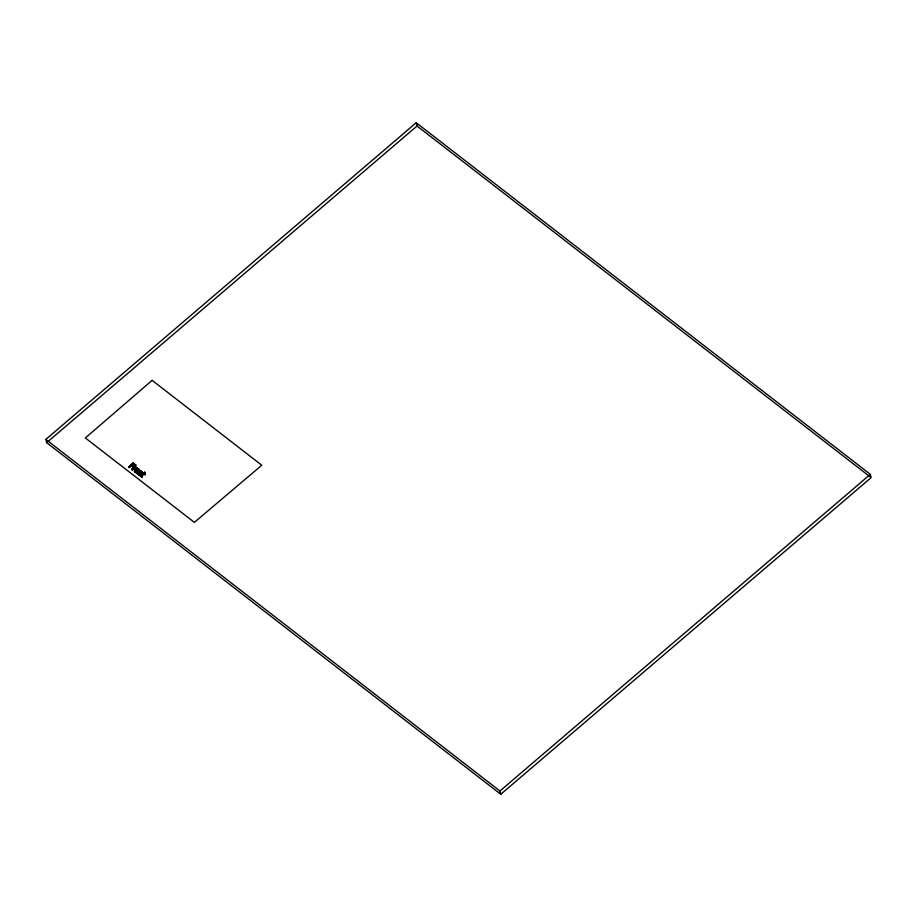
<?xml version="1.0" encoding="UTF-8"?>
<svg xmlns="http://www.w3.org/2000/svg" width="917" height="917" viewBox="0 0 917 917"><rect width="100%" height="100%" fill="white"/><g stroke="black" fill="none" stroke-linecap="round" stroke-linejoin="round"><path stroke-width="1.38" d="M134.421 471.338L134.891 469.538L136.977 468.358A1.88 1.502 -14.1 0 1 138.158 468.541L138.765 469.023A1.868 1.479 -14.1 0 1 139.063 469.962L136.404 472.232A1.868 1.49 -14.1 0 1 135.235 472.049L134.616 471.556M138.341 469.745C133.733 476.106 135.017 465.343 138.433 470.134C135.372 475.201 134.226 468.22 138.284 469.538M45.85 439.392L416.215 122.729L870.325 474.33L871.15 477.608L500.785 794.271L46.675 442.67L45.85 439.392L499.96 790.993L500.785 794.271M46.675 442.67L417.04 126.007L416.215 122.729M129.308 467.659L128.644 466.833L133.183 462.947L135.739 464.93L135.292 465.779C133.79 462.271 129.859 465.423 133.939 466.81L133.401 467.269C131.693 462.546 126.638 470.639 131.486 465.79M128.735 467.223L133.183 462.947M132.025 465.332L133.309 464.243M133.401 467.269L133.836 466.421L131.933 464.942M135.292 465.779L135.739 464.93M132.3 469.985L131.658 469.172L135.063 466.26L135.705 467.074L132.3 469.985L134.719 467.911L136.255 468.495L136.748 467.59A1.547 1.238 -14.1 0 0 136.312 467.269L135.097 467.108L136.255 468.495M131.761 469.561L135.063 466.26M136.152 468.106L136.748 467.59M137.619 474.089L136.977 473.287L140.381 470.375L141.023 471.189L137.619 474.089L140.874 471.991A1.353 1.077 -14.1 0 1 141.562 472.37L139.052 475.212L139.59 475.625L142.295 473.218L142.399 472.083M137.069 473.676L139.625 471.498M139.052 475.212L141.47 471.98A1.353 1.077 -14.1 0 0 140.771 471.602L140.92 470.799M139.59 475.625L142.399 472.324L140.645 471.51M144.668 472.106L145.207 472.519L144.233 473.355L145.322 474.525L143.763 473.768C141.413 478.548 138.776 477.081 143.316 473.734L143.327 472.656C144.084 474.376 145.677 470.776 143.694 472.943M142.949 473.459L143.327 472.656M142.857 473.069L140.737 475.877L141.952 477.402M143.763 473.768L141.654 476.164L142.467 476.966M145.322 474.525L144.336 473.745L145.207 472.519M499.96 790.993L870.325 474.33M135.2 467.498L136.851 467.979M140.542 471.12L142.49 472.473M417.04 126.007L870.015 476.737M133.274 463.337L135.831 465.32M133.206 463.853L135.2 465.389M143.854 474.158L144.852 474.926M131.395 465.4L133.297 466.879M134.421 471.269L135.338 472.438A1.868 1.49 -14.1 0 0 136.507 472.622L139.155 470.352A1.868 1.479 -14.1 0 0 138.868 469.412L138.249 468.931A1.88 1.502 -14.1 0 0 137.08 468.747L134.982 469.928L134.524 471.659M152.142 380.349L85.35 437.959L194.37 522.369L261.781 465.24L152.142 380.349"/></g></svg>
